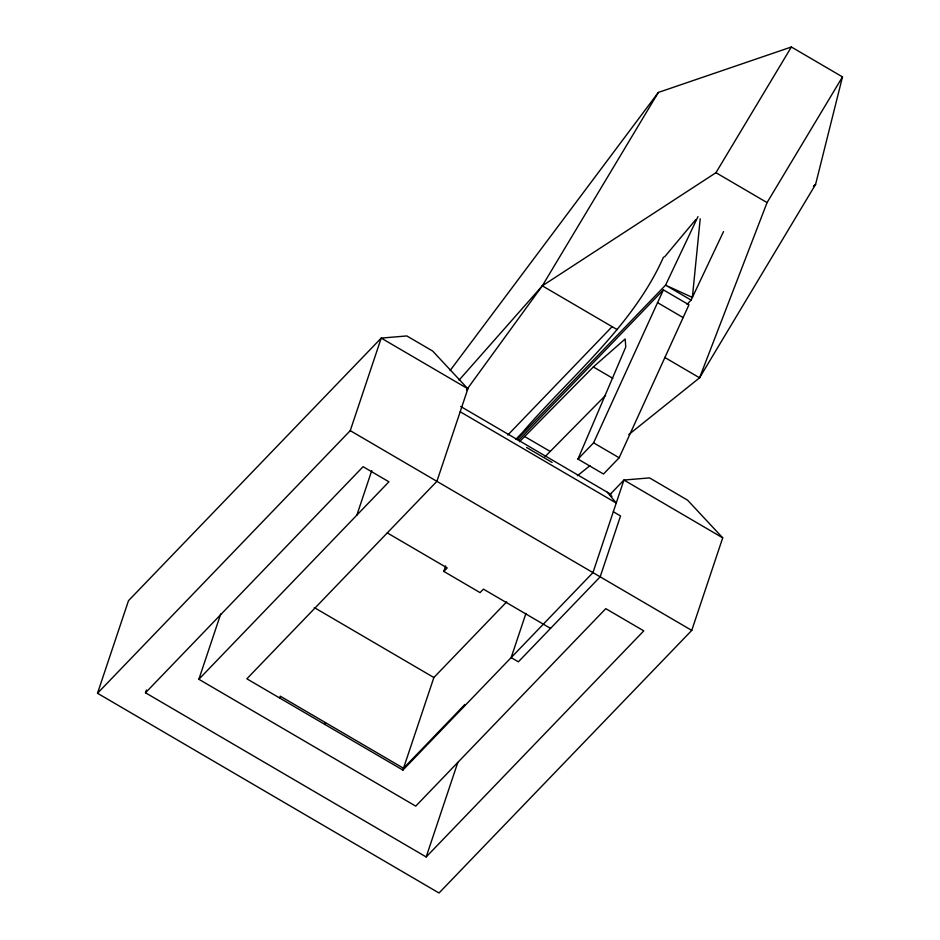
<?xml version="1.0" encoding="UTF-8"?>
<svg xmlns="http://www.w3.org/2000/svg" width="940" height="940" viewBox="0 0 940 940"><rect width="100%" height="100%" fill="white"/><g stroke="black" fill="none" stroke-linecap="round" stroke-linejoin="round"><path stroke-width="1.41" d="M700.218 218.785L692.369 297.416L691.123 300.107L687.058 304.325M450.119 370.513L658.341 92.437L791.374 47L842.487 76.892L815.591 184.416L699.572 377.81L628.778 434.562M97.513 693.262L128.486 600.695L381.217 338.095L406.832 335.944L432.67 351.055L467.873 388.784L436.9 481.339L246.856 678.809L402.896 770.083L592.952 572.613L623.925 480.046L649.54 477.896L687.516 500.115L722.719 537.845L691.746 630.399L439.015 893L97.513 693.262L350.256 430.649L381.217 338.095L467.873 388.784M220.747 613.902L198.869 679.279L415.738 806.132L605.783 608.65L643.771 630.869L426.184 856.951L145.5 692.78L146.429 690.007M279.638 697.985L280.249 696.176L403.507 768.262L464.889 704.483L464.289 706.293M356.871 515.108L371.77 470.588M324.876 724.446L325.487 722.637M550.546 628.39L483.43 589.133L480.058 592.623L443.821 571.426L445.654 565.939M402.896 770.083L433.869 677.529L506.719 601.835M426.184 856.951L457.827 762.364M525.954 613.385L511.16 657.601L518.375 661.819L600.167 576.831L620.529 515.966L613.315 511.748M842.487 76.892L767.064 202.594L699.572 377.81L664.662 357.4M663.523 257.078C632.55 326.768 570.662 376.247 521.923 433.023L515.895 439.274M579.721 456.734L577.959 459.072L593.587 442.834L663.393 289.873L688.95 304.819L619.143 457.78L603.504 474.019L577.959 459.072L625.758 347.036L625.194 338.976L593.34 366.941L519.479 441.741M697.974 216.635L665.567 285.161L516.906 439.626M723.53 231.581L692.369 297.416L665.567 285.161L691.123 300.107M466.534 389.994L542.31 285.83L658.341 92.437M459.072 380.136L542.31 285.83L715.963 172.701L791.374 47M664.627 256.843L695.706 219.666M813.582 186.555L815.591 184.416L813.452 186.414M145.5 692.78L363.087 466.698L388.925 481.809L198.869 679.279M507.776 435.067L612.116 326.662M518.445 440.472L663.393 289.873M545.036 456.687L605.548 395.376M443.821 571.426L447.181 567.924L387.28 532.898M577.395 475.746L589.956 465.676M715.963 172.701L767.064 202.594M657.507 302.61L683.063 317.555M542.31 285.83L617.157 329.611M593.34 366.941L612.809 378.327M593.587 442.834L619.143 457.78M722.719 537.845L623.925 480.046L609.578 494.957L611.987 496.355M524.567 436.454L550.123 451.4M460.659 406.456L610.965 494.37M526.553 447.464L552.097 462.41M460.189 411.755L616.229 503.029L607.357 492.255M350.256 430.649L691.746 630.399M314.312 607.593L433.869 677.529"/></g></svg>
